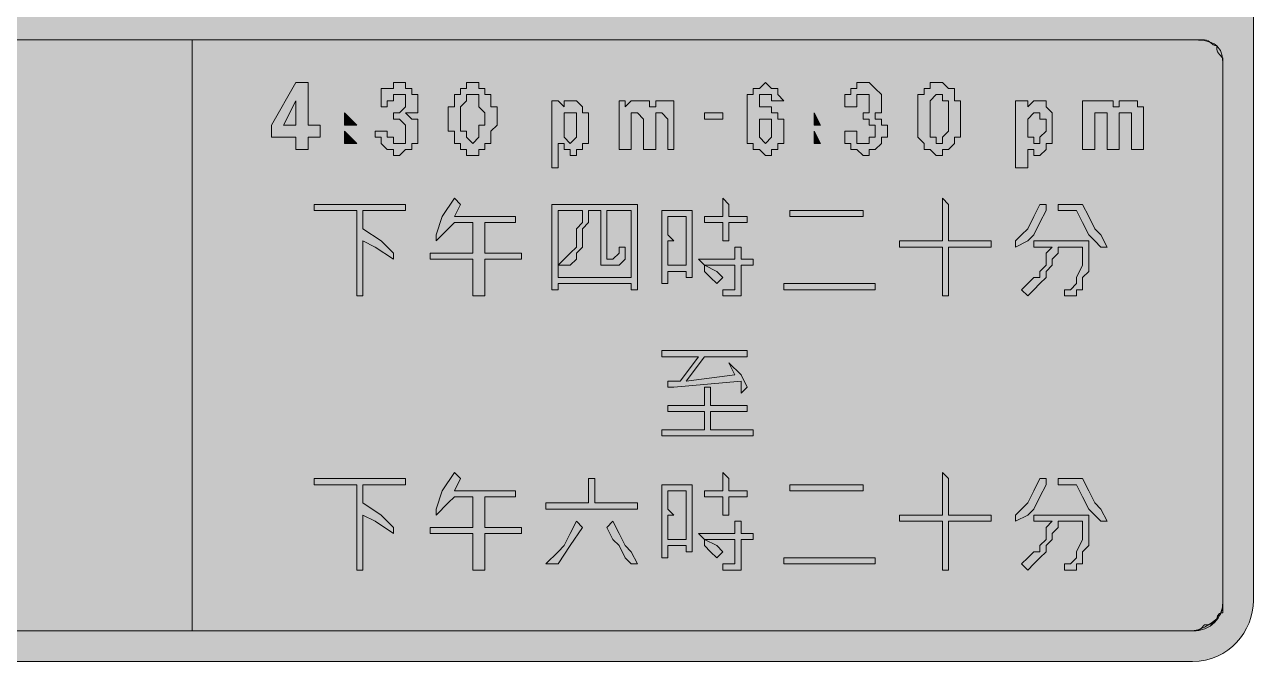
# Model space of a CAD drawing. Header units: metres. Extents: x 76 to 493, y 11 to 261.
# Drawn here: x 250.9 to 492.7, y 10.6 to 136 of the extents above; entities that cross this region are included whole.
import ezdxf

# ---------------------------------------------------------------- set-up
doc = ezdxf.new("R2010")
doc.units = ezdxf.units.M
for name, color, linetype, true_color in [('FILL_BLACK_000000', 7, 'Continuous', 0x000000), ('FILL_WHITE_FFFFFF', 7, 'Continuous', 0xffffff), ('STROKE_BLACK_000000', 7, 'Continuous', 0x000000)]:
    doc.layers.add(name, color=color, linetype=linetype, true_color=true_color)

msp = doc.modelspace()

# ---------------------------------------------------------------- hatches: boundary and pattern name
at = {"layer": 'FILL_BLACK_000000', "true_color": 0x000000}
h = msp.add_hatch(color=7, dxfattribs=at)
h.dxf.hatch_style = 1
h.paths.add_polyline_path([(483.18, 261.13), (484.3, 260.85), (485.34, 260.46), (486.33, 259.95), (487.27, 259.33), (489.09, 257.76), (489.93, 256.81), (490.67, 255.77), (491.28, 254.68), (491.79, 253.56), (492.47, 251.35), (492.63, 250.31), (492.69, 249.36), (492.69, 22.56), (492.63, 21.44), (492.47, 20.32), (492.2, 19.22), (491.83, 18.15), (491.36, 17.12), (490.79, 16.13), (490.13, 15.19), (489.39, 14.31), (488.56, 13.5), (487.65, 12.77), (486.66, 12.13), (485.6, 11.59), (484.47, 11.15), (483.27, 10.83), (482.01, 10.63), (480.69, 10.56), (87.09, 10.56), (86.14, 10.62), (85.12, 10.78), (84.07, 11.07), (83.04, 11.46), (82.06, 11.97), (81.18, 12.58), (80.45, 13.32), (79.89, 14.16), (79.05, 15.11), (78.31, 16.15), (77.7, 17.24), (77.19, 18.36), (76.51, 20.57), (76.35, 21.61), (76.29, 22.56), (76.29, 249.36), (76.35, 250.31), (76.51, 251.35), (77.19, 253.56), (77.7, 254.68), (78.31, 255.77), (79.05, 256.81), (79.89, 257.76), (80.45, 258.6), (81.18, 259.33), (82.06, 259.95), (83.04, 260.46), (84.07, 260.85), (85.12, 261.13), (86.14, 261.3), (87.09, 261.36), (480.69, 261.36), (481.99, 261.3), (483.18, 261.13)])
h.paths.add_polyline_path([(82.44, 20.76), (82.8, 19.86), (83.49, 18.96), (85.29, 17.31), (86.19, 16.77), (87.09, 16.56), (480.69, 16.56), (481.78, 16.77), (483.09, 17.31), (484.4, 18.08), (485.49, 18.96), (486.18, 19.86), (486.54, 20.76), (486.67, 21.66), (486.69, 22.56), (486.69, 126.96), (486.69, 129.36), (486, 130.07), (485.64, 130.56), (485.51, 131.05), (485.49, 131.76), (485.09, 131.81), (484.78, 131.95), (484.29, 132.36), (483.8, 132.77), (483.49, 132.91), (483.09, 132.96), (480.69, 132.96), (87.09, 132.96), (86.19, 132.94), (85.29, 132.81), (84.39, 132.45), (83.49, 131.76), (82.8, 130.84), (82.44, 129.81), (82.31, 128.55), (82.29, 126.96), (82.29, 22.56), (82.31, 21.66), (82.44, 20.76)], flags=16)
h.paths.add_polyline_path([(483.8, 139.65), (484.29, 140.01), (484.78, 140.14), (485.49, 140.16), (485.89, 140.66), (486.18, 141.25), (486.54, 142.56), (486.69, 144.96), (486.69, 249.36), (486.58, 250.65), (486.26, 251.82), (485.74, 252.84), (485.04, 253.71), (484.17, 254.41), (483.15, 254.93), (481.98, 255.25), (480.69, 255.36), (87.09, 255.36), (86.19, 255.34), (85.29, 255.21), (84.39, 254.85), (83.49, 254.16), (83.09, 253.66), (82.8, 253.07), (82.44, 251.76), (82.29, 249.36), (82.29, 144.96), (82.29, 142.56), (82.44, 141.81), (82.8, 141.04), (83.49, 140.16), (84.39, 139.47), (85.29, 139.11), (86.19, 138.98), (87.09, 138.96), (480.69, 138.96), (483.09, 138.96), (483.8, 139.65)], flags=16)
h = msp.add_hatch(color=7, dxfattribs=at)
h.dxf.hatch_style = 1
h.paths.add_polyline_path([(480.69, 132.96), (483.09, 132.81), (484.4, 132.45), (484.99, 132.16), (485.49, 131.76), (486.18, 130.84), (486.54, 129.81), (486.67, 128.55), (486.69, 126.96), (486.69, 22.56), (486.69, 20.16), (486.29, 20.11), (486, 19.97), (485.64, 19.56), (485.49, 18.96), (484.78, 18.27), (484.29, 17.91), (483.8, 17.78), (483.09, 17.76), (482.38, 17.07), (481.89, 16.71), (481.4, 16.58), (480.69, 16.56), (283.89, 16.56), (283.89, 132.96), (480.69, 132.96)])
at = {"layer": 'FILL_WHITE_FFFFFF', "true_color": 0xffffff}
h = msp.add_hatch(color=7, dxfattribs=at)
h.dxf.hatch_style = 1
h.paths.add_polyline_path([(283.89, 16.56), (87.09, 16.56), (86.19, 16.77), (85.29, 17.31), (83.49, 18.96), (82.8, 19.86), (82.44, 20.76), (82.31, 21.66), (82.29, 22.56), (82.29, 126.96), (82.31, 128.55), (82.44, 129.81), (82.8, 130.84), (83.49, 131.76), (84.24, 132.36), (85.01, 132.77), (85.89, 132.96), (87.09, 132.96), (283.89, 132.96), (283.89, 16.56)])
h = msp.add_hatch(color=7, dxfattribs=at)
h.dxf.hatch_style = 1
h.paths.add_polyline_path([(304.29, 124.56), (306.69, 124.56), (306.69, 116.16), (309.09, 116.16), (309.09, 113.76), (306.69, 113.76), (306.69, 111.36), (304.29, 111.36), (304.29, 113.76), (299.49, 113.76), (299.49, 116.16), (304.29, 124.56)])
h.paths.add_polyline_path([(304.29, 116.16), (304.29, 120.96), (301.89, 116.16), (304.29, 116.16)], flags=16)
h = msp.add_hatch(color=7, dxfattribs=at)
h.dxf.hatch_style = 1
h.paths.add_polyline_path([(322.29, 114.96), (322.29, 113.76), (323.49, 113.76), (323.49, 112.56), (324.69, 112.56), (325.89, 112.56), (325.89, 113.76), (325.89, 114.96), (325.89, 116.16), (324.69, 117.36), (323.49, 117.36), (323.49, 118.56), (324.69, 118.56), (325.89, 119.76), (325.89, 120.96), (325.89, 122.16), (324.69, 122.16), (323.49, 122.16), (323.49, 120.96), (322.29, 120.96), (322.29, 119.76), (321.09, 119.76), (321.09, 120.96), (321.09, 122.16), (321.09, 123.36), (322.29, 123.36), (323.49, 123.36), (323.49, 124.56), (324.69, 124.56), (325.89, 124.56), (325.89, 123.36), (327.09, 123.36), (327.09, 122.16), (328.29, 122.16), (328.29, 120.96), (328.29, 119.76), (328.29, 118.56), (327.09, 118.56), (325.89, 118.56), (327.09, 117.36), (328.29, 117.36), (328.29, 116.16), (328.29, 114.96), (328.29, 113.76), (328.29, 112.56), (327.09, 112.56), (327.09, 111.36), (325.89, 111.36), (324.69, 110.16), (323.49, 110.16), (323.49, 111.36), (322.29, 111.36), (321.09, 112.56), (321.09, 113.76), (319.89, 113.76), (319.89, 114.96), (322.29, 114.96)])
h = msp.add_hatch(color=7, dxfattribs=at)
h.dxf.hatch_style = 1
h.paths.add_polyline_path([(334.29, 118.56), (334.29, 119.76), (335.49, 119.76), (335.49, 120.96), (335.49, 122.16), (336.69, 122.16), (336.69, 123.36), (337.89, 123.36), (337.89, 124.56), (339.09, 124.56), (340.29, 124.56), (340.29, 123.36), (341.49, 123.36), (341.49, 122.16), (342.69, 122.16), (342.69, 120.96), (342.69, 119.76), (343.89, 119.76), (343.89, 118.56), (343.89, 117.36), (343.89, 116.16), (342.69, 114.96), (342.69, 113.76), (342.69, 112.56), (341.49, 112.56), (341.49, 111.36), (340.29, 111.36), (340.29, 110.16), (339.09, 110.16), (337.89, 110.16), (337.89, 111.36), (336.69, 111.36), (336.69, 112.56), (335.49, 112.56), (335.49, 113.76), (335.49, 114.96), (334.29, 114.96), (334.29, 116.16), (334.29, 117.36), (334.29, 118.56)])
h.paths.add_polyline_path([(336.69, 116.16), (336.69, 114.96), (337.89, 114.96), (337.89, 113.76), (339.09, 112.56), (340.29, 113.76), (340.29, 114.96), (340.29, 116.16), (341.49, 116.16), (341.49, 117.36), (341.49, 118.56), (340.29, 119.76), (340.29, 120.96), (340.29, 122.16), (339.09, 122.16), (337.89, 122.16), (337.89, 120.96), (336.69, 119.76), (336.69, 118.56), (336.69, 117.36), (336.69, 116.16)], flags=16)
h = msp.add_hatch(color=7, dxfattribs=at)
h.dxf.hatch_style = 1
h.paths.add_polyline_path([(397.89, 118.56), (399.09, 118.56), (399.09, 117.36), (400.29, 117.36), (400.29, 116.16), (400.29, 114.96), (400.29, 113.76), (400.29, 112.56), (399.09, 112.56), (399.09, 111.36), (397.89, 111.36), (397.89, 110.16), (396.69, 110.16), (395.49, 111.36), (394.29, 111.36), (394.29, 112.56), (393.09, 112.56), (393.09, 113.76), (393.09, 114.96), (393.09, 116.16), (393.09, 117.36), (393.09, 118.56), (393.09, 119.76), (393.09, 120.96), (393.09, 122.16), (394.29, 122.16), (394.29, 123.36), (395.49, 123.36), (396.69, 124.56), (397.89, 123.36), (399.09, 123.36), (399.09, 122.16), (400.29, 120.96), (397.89, 120.96), (397.89, 122.16), (396.69, 122.16), (395.49, 122.16), (395.49, 120.96), (395.49, 119.76), (396.69, 119.76), (397.89, 119.76), (397.89, 118.56)])
h.paths.add_polyline_path([(396.69, 112.56), (397.89, 113.76), (397.89, 114.96), (397.89, 116.16), (397.89, 117.36), (396.69, 117.36), (395.49, 117.36), (395.49, 116.16), (395.49, 114.96), (395.49, 113.76), (396.69, 112.56)], flags=16)
h = msp.add_hatch(color=7, dxfattribs=at)
h.dxf.hatch_style = 1
h.paths.add_polyline_path([(412.29, 113.76), (412.29, 114.96), (414.69, 114.96), (414.69, 113.76), (414.69, 112.56), (415.89, 112.56), (417.09, 112.56), (417.09, 113.76), (418.29, 113.76), (418.29, 114.96), (418.29, 116.16), (417.09, 116.16), (417.09, 117.36), (415.89, 117.36), (415.89, 118.56), (417.09, 118.56), (417.09, 119.76), (417.09, 120.96), (417.09, 122.16), (415.89, 122.16), (414.69, 122.16), (414.69, 120.96), (414.69, 119.76), (412.29, 119.76), (412.29, 120.96), (412.29, 122.16), (413.49, 122.16), (413.49, 123.36), (414.69, 123.36), (414.69, 124.56), (415.89, 124.56), (417.09, 124.56), (418.29, 123.36), (419.49, 122.16), (419.49, 120.96), (419.49, 119.76), (419.49, 118.56), (418.29, 118.56), (418.29, 117.36), (419.49, 117.36), (419.49, 116.16), (420.69, 116.16), (420.69, 114.96), (420.69, 113.76), (419.49, 113.76), (419.49, 112.56), (418.29, 111.36), (417.09, 111.36), (417.09, 110.16), (415.89, 110.16), (414.69, 111.36), (413.49, 111.36), (413.49, 112.56), (412.29, 112.56), (412.29, 113.76)])
h = msp.add_hatch(color=7, dxfattribs=at)
h.dxf.hatch_style = 1
h.paths.add_polyline_path([(426.69, 118.56), (426.69, 119.76), (426.69, 120.96), (426.69, 122.16), (427.89, 122.16), (427.89, 123.36), (429.09, 123.36), (429.09, 124.56), (430.29, 124.56), (431.49, 124.56), (432.69, 123.36), (433.89, 123.36), (433.89, 122.16), (433.89, 120.96), (435.09, 120.96), (435.09, 119.76), (435.09, 118.56), (435.09, 117.36), (435.09, 116.16), (435.09, 114.96), (435.09, 113.76), (433.89, 113.76), (433.89, 112.56), (432.69, 111.36), (431.49, 111.36), (431.49, 110.16), (430.29, 110.16), (429.09, 111.36), (427.89, 111.36), (427.89, 112.56), (426.69, 113.76), (426.69, 114.96), (426.69, 116.16), (426.69, 117.36), (426.69, 118.56)])
h.paths.add_polyline_path([(429.09, 116.16), (429.09, 114.96), (429.09, 113.76), (430.29, 113.76), (430.29, 112.56), (431.49, 112.56), (431.49, 113.76), (432.69, 114.96), (432.69, 116.16), (432.69, 117.36), (432.69, 118.56), (432.69, 119.76), (432.69, 120.96), (431.49, 120.96), (431.49, 122.16), (430.29, 122.16), (429.09, 120.96), (429.09, 119.76), (429.09, 118.56), (429.09, 117.36), (429.09, 116.16)], flags=16)
h = msp.add_hatch(color=7, dxfattribs=at)
h.dxf.hatch_style = 1
h.paths.add_polyline_path([(355.89, 120.96), (357.09, 119.76), (357.09, 120.96), (358.29, 120.96), (359.49, 120.96), (360.69, 119.76), (360.69, 118.56), (361.89, 118.56), (361.89, 117.36), (361.89, 116.16), (361.89, 114.96), (361.89, 113.76), (361.89, 112.56), (360.69, 112.56), (360.69, 111.36), (359.49, 111.36), (359.49, 110.16), (358.29, 110.16), (358.29, 111.36), (357.09, 111.36), (357.09, 112.56), (355.89, 112.56), (355.89, 107.76), (354.69, 107.76), (354.69, 120.96), (355.89, 120.96)])
h.paths.add_polyline_path([(359.49, 114.96), (359.49, 116.16), (359.49, 117.36), (359.49, 118.56), (358.29, 118.56), (357.09, 118.56), (357.09, 117.36), (357.09, 116.16), (357.09, 114.96), (357.09, 113.76), (358.29, 112.56), (359.49, 113.76), (359.49, 114.96)], flags=16)
h = msp.add_hatch(color=7, dxfattribs=at)
h.dxf.hatch_style = 1
h.paths.add_polyline_path([(370.29, 111.36), (367.89, 111.36), (367.89, 120.96), (369.09, 120.96), (369.09, 119.76), (370.29, 120.96), (371.49, 120.96), (372.69, 120.96), (373.89, 120.96), (373.89, 119.76), (375.09, 119.76), (375.09, 120.96), (376.29, 120.96), (377.49, 120.96), (378.69, 120.96), (378.69, 119.76), (378.69, 118.56), (378.69, 117.36), (378.69, 111.36), (377.49, 111.36), (377.49, 116.16), (377.49, 117.36), (376.29, 118.56), (375.09, 118.56), (375.09, 117.36), (375.09, 111.36), (372.69, 111.36), (372.69, 116.16), (372.69, 117.36), (371.49, 118.56), (370.29, 118.56), (370.29, 117.36), (370.29, 116.16), (370.29, 111.36)])
h = msp.add_hatch(color=7, dxfattribs=at)
h.dxf.hatch_style = 1
h.paths.add_polyline_path([(448.29, 119.76), (449.49, 120.96), (450.69, 120.96), (451.89, 120.96), (451.89, 119.76), (453.09, 118.56), (453.09, 117.36), (453.09, 116.16), (453.09, 114.96), (453.09, 113.76), (453.09, 112.56), (451.89, 112.56), (451.89, 111.36), (450.69, 110.16), (449.49, 110.16), (449.49, 111.36), (448.29, 111.36), (448.29, 107.76), (445.89, 107.76), (445.89, 120.96), (448.29, 120.96), (448.29, 119.76)])
h.paths.add_polyline_path([(450.69, 113.76), (451.89, 114.96), (451.89, 116.16), (451.89, 117.36), (450.69, 117.36), (450.69, 118.56), (449.49, 118.56), (448.29, 117.36), (448.29, 116.16), (448.29, 114.96), (448.29, 113.76), (449.49, 113.76), (449.49, 112.56), (450.69, 112.56), (450.69, 113.76)], flags=16)
h = msp.add_hatch(color=7, dxfattribs=at)
h.dxf.hatch_style = 1
h.paths.add_polyline_path([(463.89, 120.96), (465.09, 120.96), (465.09, 119.76), (466.29, 119.76), (466.29, 120.96), (467.49, 120.96), (468.69, 120.96), (469.89, 120.96), (469.89, 119.76), (471.09, 119.76), (471.09, 118.56), (471.09, 117.36), (471.09, 111.36), (468.69, 111.36), (468.69, 116.16), (468.69, 117.36), (468.69, 118.56), (467.49, 118.56), (466.29, 118.56), (466.29, 117.36), (466.29, 111.36), (463.89, 111.36), (463.89, 116.16), (463.89, 117.36), (463.89, 118.56), (462.69, 118.56), (461.49, 118.56), (461.49, 117.36), (461.49, 116.16), (461.49, 111.36), (459.09, 111.36), (459.09, 120.96), (461.49, 120.96), (462.69, 120.96), (463.89, 120.96)])
h = msp.add_hatch(color=7, dxfattribs=at)
h.dxf.hatch_style = 1
h.paths.add_polyline_path([(313.89, 118.56), (316.29, 116.16), (313.89, 116.16), (313.89, 118.56)])
h = msp.add_hatch(color=7, dxfattribs=at)
h.dxf.hatch_style = 1
h.paths.add_polyline_path([(388.29, 118.56), (388.29, 117.36), (384.69, 117.36), (384.69, 118.56), (388.29, 118.56)])
h = msp.add_hatch(color=7, dxfattribs=at)
h.dxf.hatch_style = 1
h.paths.add_polyline_path([(406.29, 118.56), (407.49, 116.16), (406.29, 116.16), (406.29, 118.56)])
h = msp.add_hatch(color=7, dxfattribs=at)
h.dxf.hatch_style = 1
h.paths.add_polyline_path([(313.89, 114.96), (316.29, 112.56), (313.89, 112.56), (313.89, 114.96)])
h = msp.add_hatch(color=7, dxfattribs=at)
h.dxf.hatch_style = 1
h.paths.add_polyline_path([(406.29, 114.96), (407.49, 112.56), (406.29, 112.56), (406.29, 114.96)])
h = msp.add_hatch(color=7, dxfattribs=at)
h.dxf.hatch_style = 1
h.paths.add_polyline_path([(330.69, 89.76), (330.69, 90.96), (339.09, 90.96), (339.09, 96.96), (335.49, 96.96), (334.29, 95.76), (331.89, 93.36), (331.89, 94.56), (333.09, 98.16), (335.49, 101.76), (336.69, 100.56), (335.49, 98.16), (347.49, 98.16), (347.49, 96.96), (341.49, 96.96), (341.49, 90.96), (348.69, 90.96), (348.69, 89.76), (341.49, 89.76), (341.49, 82.56), (339.09, 82.56), (339.09, 89.76), (330.69, 89.76)])
h = msp.add_hatch(color=7, dxfattribs=at)
h.dxf.hatch_style = 1
h.paths.add_polyline_path([(389.49, 93.36), (388.29, 93.36), (388.29, 94.56), (388.29, 96.96), (384.69, 96.96), (384.69, 98.16), (388.29, 98.16), (388.29, 100.56), (388.29, 101.76), (389.49, 100.56), (389.49, 98.16), (393.09, 98.16), (393.09, 96.96), (389.49, 96.96), (389.49, 94.56), (389.49, 93.36)])
h = msp.add_hatch(color=7, dxfattribs=at)
h.dxf.hatch_style = 1
h.paths.add_polyline_path([(423.09, 93.36), (431.49, 93.36), (431.49, 101.76), (432.69, 100.56), (432.69, 93.36), (441.09, 93.36), (441.09, 92.16), (432.69, 92.16), (432.69, 82.56), (431.49, 82.56), (431.49, 92.16), (423.09, 92.16), (423.09, 93.36)])
h = msp.add_hatch(color=7, dxfattribs=at)
h.dxf.hatch_style = 1
h.paths.add_polyline_path([(307.89, 99.36), (307.89, 100.56), (325.89, 100.56), (325.89, 99.36), (317.49, 99.36), (317.49, 95.76), (321.09, 93.36), (323.49, 90.96), (323.49, 89.76), (319.89, 92.16), (317.49, 93.36), (317.49, 82.56), (316.29, 82.56), (316.29, 99.36), (307.89, 99.36)])
h = msp.add_hatch(color=7, dxfattribs=at)
h.dxf.hatch_style = 1
h.paths.add_polyline_path([(355.89, 84.96), (355.89, 83.76), (354.69, 83.76), (354.69, 100.56), (371.49, 100.56), (371.49, 83.76), (370.29, 83.76), (370.29, 84.96), (355.89, 84.96)])
h.paths.add_polyline_path([(370.29, 86.16), (370.29, 99.36), (365.49, 99.36), (365.49, 89.76), (366.69, 89.76), (367.89, 90.96), (367.89, 92.16), (369.09, 92.16), (369.09, 89.76), (367.89, 88.56), (364.29, 88.56), (364.29, 89.76), (364.29, 99.36), (361.89, 99.36), (361.89, 96.96), (360.69, 95.76), (360.69, 93.36), (360.69, 92.16), (359.49, 90.96), (359.49, 89.76), (358.29, 88.56), (357.09, 88.56), (355.89, 88.56), (355.89, 86.16), (370.29, 86.16)], flags=16)
h.paths.add_polyline_path([(357.09, 89.76), (358.29, 90.96), (359.49, 92.16), (359.49, 94.56), (359.49, 95.76), (360.69, 96.96), (360.69, 99.36), (355.89, 99.36), (355.89, 88.56), (357.09, 89.76)], flags=16)
h = msp.add_hatch(color=7, dxfattribs=at)
h.dxf.hatch_style = 1
h.paths.add_polyline_path([(377.49, 99.36), (382.29, 99.36), (382.29, 86.16), (381.09, 86.16), (381.09, 87.36), (378.69, 87.36), (377.49, 87.36), (377.49, 84.96), (376.29, 84.96), (376.29, 99.36), (377.49, 99.36)])
h.paths.add_polyline_path([(378.69, 88.56), (381.09, 88.56), (381.09, 93.36), (381.09, 94.56), (381.09, 98.16), (378.69, 98.16), (377.49, 98.16), (377.49, 94.56), (378.69, 93.36), (377.49, 93.36), (377.49, 88.56), (378.69, 88.56)], flags=16)
h = msp.add_hatch(color=7, dxfattribs=at)
h.dxf.hatch_style = 1
h.paths.add_polyline_path([(401.49, 98.16), (401.49, 99.36), (415.89, 99.36), (415.89, 98.16), (401.49, 98.16)])
h = msp.add_hatch(color=7, dxfattribs=at)
h.dxf.hatch_style = 1
h.paths.add_polyline_path([(451.89, 100.56), (451.89, 99.36), (450.69, 96.96), (449.49, 94.56), (448.29, 93.36), (445.89, 92.16), (445.89, 93.36), (447.09, 94.56), (448.29, 95.76), (449.49, 98.16), (450.69, 100.56), (451.89, 100.56)])
h = msp.add_hatch(color=7, dxfattribs=at)
h.dxf.hatch_style = 1
h.paths.add_polyline_path([(454.29, 99.36), (454.29, 100.56), (459.09, 100.56), (460.29, 98.16), (461.49, 95.76), (462.69, 94.56), (463.89, 92.16), (462.69, 92.16), (461.49, 93.36), (460.29, 94.56), (459.09, 96.96), (457.89, 99.36), (454.29, 99.36)])
h = msp.add_hatch(color=7, dxfattribs=at)
h.dxf.hatch_style = 1
h.paths.add_polyline_path([(390.69, 82.56), (389.49, 82.56), (388.29, 82.56), (388.29, 83.76), (390.69, 83.76), (390.69, 88.56), (384.69, 88.56), (383.49, 89.76), (384.69, 89.76), (390.69, 89.76), (390.69, 92.16), (391.89, 92.16), (391.89, 89.76), (394.29, 89.76), (394.29, 88.56), (391.89, 88.56), (391.89, 83.76), (391.89, 82.56), (390.69, 82.56)])
h = msp.add_hatch(color=7, dxfattribs=at)
h.dxf.hatch_style = 1
h.paths.add_polyline_path([(447.09, 83.76), (448.29, 84.96), (449.49, 86.16), (450.69, 86.16), (450.69, 87.36), (451.89, 88.56), (451.89, 89.76), (451.89, 90.96), (453.09, 92.16), (449.49, 92.16), (449.49, 93.36), (460.29, 93.36), (460.29, 87.36), (459.09, 86.16), (459.09, 83.76), (457.89, 83.76), (457.89, 82.56), (455.49, 82.56), (455.49, 83.76), (456.69, 83.76), (457.89, 84.96), (457.89, 86.16), (459.09, 88.56), (459.09, 92.16), (454.29, 92.16), (454.29, 90.96), (453.09, 89.76), (453.09, 88.56), (451.89, 87.36), (451.89, 86.16), (450.69, 84.96), (449.49, 83.76), (448.29, 82.56), (447.09, 83.76)])
h = msp.add_hatch(color=7, dxfattribs=at)
h.dxf.hatch_style = 1
h.paths.add_polyline_path([(384.69, 87.36), (384.69, 88.56), (387.09, 87.36), (388.29, 86.16), (387.09, 84.96), (385.89, 86.16), (384.69, 87.36)])
h = msp.add_hatch(color=7, dxfattribs=at)
h.dxf.hatch_style = 1
h.paths.add_polyline_path([(400.29, 84.96), (418.29, 84.96), (418.29, 83.76), (400.29, 83.76), (400.29, 84.96)])
h = msp.add_hatch(color=7, dxfattribs=at)
h.dxf.hatch_style = 1
h.paths.add_polyline_path([(379.89, 65.76), (383.49, 70.56), (376.29, 70.56), (376.29, 71.76), (393.09, 71.76), (393.09, 70.56), (384.69, 70.56), (381.09, 65.76), (390.69, 66.96), (389.49, 69.36), (391.89, 66.96), (393.09, 64.56), (391.89, 63.36), (391.89, 65.76), (378.69, 64.56), (377.49, 64.56), (377.49, 65.76), (379.89, 65.76)])
h = msp.add_hatch(color=7, dxfattribs=at)
h.dxf.hatch_style = 1
h.paths.add_polyline_path([(393.09, 60.96), (393.09, 59.76), (385.89, 59.76), (385.89, 56.16), (394.29, 56.16), (394.29, 54.96), (376.29, 54.96), (376.29, 56.16), (384.69, 56.16), (384.69, 59.76), (377.49, 59.76), (377.49, 60.96), (384.69, 60.96), (384.69, 64.56), (385.89, 64.56), (385.89, 63.36), (385.89, 60.96), (393.09, 60.96)])
h = msp.add_hatch(color=7, dxfattribs=at)
h.dxf.hatch_style = 1
h.paths.add_polyline_path([(316.29, 28.56), (316.29, 45.36), (307.89, 45.36), (307.89, 46.56), (325.89, 46.56), (325.89, 45.36), (317.49, 45.36), (317.49, 41.76), (321.09, 39.36), (323.49, 36.96), (323.49, 35.76), (319.89, 38.16), (317.49, 39.36), (317.49, 28.56), (316.29, 28.56)])
h = msp.add_hatch(color=7, dxfattribs=at)
h.dxf.hatch_style = 1
h.paths.add_polyline_path([(339.09, 36.96), (339.09, 42.96), (335.49, 42.96), (334.29, 41.76), (331.89, 39.36), (331.89, 40.56), (333.09, 44.16), (335.49, 47.76), (336.69, 46.56), (335.49, 44.16), (347.49, 44.16), (347.49, 42.96), (341.49, 42.96), (341.49, 36.96), (348.69, 36.96), (348.69, 35.76), (341.49, 35.76), (341.49, 28.56), (339.09, 28.56), (339.09, 35.76), (330.69, 35.76), (330.69, 36.96), (339.09, 36.96)])
h = msp.add_hatch(color=7, dxfattribs=at)
h.dxf.hatch_style = 1
h.paths.add_polyline_path([(371.49, 41.76), (371.49, 40.56), (353.49, 40.56), (353.49, 41.76), (361.89, 41.76), (361.89, 46.56), (363.09, 46.56), (363.09, 45.36), (363.09, 41.76), (371.49, 41.76)])
h = msp.add_hatch(color=7, dxfattribs=at)
h.dxf.hatch_style = 1
h.paths.add_polyline_path([(389.49, 40.56), (389.49, 39.36), (388.29, 39.36), (388.29, 40.56), (388.29, 42.96), (384.69, 42.96), (384.69, 44.16), (388.29, 44.16), (388.29, 46.56), (388.29, 47.76), (389.49, 46.56), (389.49, 44.16), (393.09, 44.16), (393.09, 42.96), (389.49, 42.96), (389.49, 40.56)])
h = msp.add_hatch(color=7, dxfattribs=at)
h.dxf.hatch_style = 1
h.paths.add_polyline_path([(441.09, 38.16), (432.69, 38.16), (432.69, 28.56), (431.49, 28.56), (431.49, 38.16), (423.09, 38.16), (423.09, 39.36), (431.49, 39.36), (431.49, 47.76), (432.69, 46.56), (432.69, 39.36), (441.09, 39.36), (441.09, 38.16)])
h = msp.add_hatch(color=7, dxfattribs=at)
h.dxf.hatch_style = 1
h.paths.add_polyline_path([(449.49, 44.16), (450.69, 46.56), (451.89, 46.56), (451.89, 45.36), (450.69, 42.96), (449.49, 40.56), (448.29, 39.36), (445.89, 38.16), (445.89, 39.36), (447.09, 40.56), (448.29, 41.76), (449.49, 44.16)])
h = msp.add_hatch(color=7, dxfattribs=at)
h.dxf.hatch_style = 1
h.paths.add_polyline_path([(457.89, 45.36), (454.29, 45.36), (454.29, 46.56), (459.09, 46.56), (460.29, 44.16), (461.49, 41.76), (462.69, 40.56), (463.89, 38.16), (462.69, 38.16), (461.49, 39.36), (460.29, 40.56), (459.09, 42.96), (457.89, 45.36)])
h = msp.add_hatch(color=7, dxfattribs=at)
h.dxf.hatch_style = 1
h.paths.add_polyline_path([(377.49, 45.36), (382.29, 45.36), (382.29, 32.16), (381.09, 32.16), (381.09, 33.36), (378.69, 33.36), (377.49, 33.36), (377.49, 30.96), (376.29, 30.96), (376.29, 45.36), (377.49, 45.36)])
h.paths.add_polyline_path([(378.69, 34.56), (381.09, 34.56), (381.09, 39.36), (381.09, 40.56), (381.09, 44.16), (378.69, 44.16), (377.49, 44.16), (377.49, 40.56), (378.69, 39.36), (377.49, 39.36), (377.49, 34.56), (378.69, 34.56)], flags=16)
h = msp.add_hatch(color=7, dxfattribs=at)
h.dxf.hatch_style = 1
h.paths.add_polyline_path([(401.49, 45.36), (415.89, 45.36), (415.89, 44.16), (401.49, 44.16), (401.49, 45.36)])
h = msp.add_hatch(color=7, dxfattribs=at)
h.dxf.hatch_style = 1
h.paths.add_polyline_path([(459.09, 38.16), (454.29, 38.16), (454.29, 36.96), (453.09, 35.76), (453.09, 34.56), (451.89, 33.36), (451.89, 32.16), (450.69, 30.96), (449.49, 29.76), (448.29, 28.56), (447.09, 29.76), (448.29, 30.96), (449.49, 32.16), (450.69, 32.16), (450.69, 33.36), (451.89, 34.56), (451.89, 35.76), (451.89, 36.96), (453.09, 38.16), (449.49, 38.16), (449.49, 39.36), (460.29, 39.36), (460.29, 33.36), (459.09, 32.16), (459.09, 29.76), (457.89, 29.76), (457.89, 28.56), (455.49, 28.56), (455.49, 29.76), (456.69, 29.76), (457.89, 30.96), (457.89, 32.16), (459.09, 34.56), (459.09, 38.16)])
h = msp.add_hatch(color=7, dxfattribs=at)
h.dxf.hatch_style = 1
h.paths.add_polyline_path([(359.49, 38.16), (360.69, 36.96), (358.29, 33.36), (355.89, 29.76), (354.69, 29.76), (353.49, 29.76), (355.89, 32.16), (357.09, 33.36), (358.29, 35.76), (359.49, 38.16)])
h = msp.add_hatch(color=7, dxfattribs=at)
h.dxf.hatch_style = 1
h.paths.add_polyline_path([(366.69, 34.56), (365.49, 36.96), (366.69, 38.16), (367.89, 35.76), (369.09, 33.36), (370.29, 32.16), (371.49, 29.76), (370.29, 29.76), (369.09, 30.96), (367.89, 33.36), (366.69, 34.56)])
h = msp.add_hatch(color=7, dxfattribs=at)
h.dxf.hatch_style = 1
h.paths.add_polyline_path([(388.29, 28.56), (388.29, 29.76), (390.69, 29.76), (390.69, 34.56), (384.69, 34.56), (383.49, 35.76), (384.69, 35.76), (390.69, 35.76), (390.69, 38.16), (391.89, 38.16), (391.89, 36.96), (391.89, 35.76), (394.29, 35.76), (394.29, 34.56), (391.89, 34.56), (391.89, 29.76), (391.89, 28.56), (390.69, 28.56), (389.49, 28.56), (388.29, 28.56)])
h = msp.add_hatch(color=7, dxfattribs=at)
h.dxf.hatch_style = 1
h.paths.add_polyline_path([(384.69, 34.56), (387.09, 33.36), (388.29, 32.16), (387.09, 30.96), (385.89, 32.16), (384.69, 33.36), (384.69, 34.56)])
h = msp.add_hatch(color=7, dxfattribs=at)
h.dxf.hatch_style = 1
h.paths.add_polyline_path([(400.29, 29.76), (400.29, 30.96), (418.29, 30.96), (418.29, 29.76), (400.29, 29.76)])

# ---------------------------------------------------------------- linework, layer by layer
at = {"layer": 'FILL_BLACK_000000', "lineweight": 0, "true_color": 0x000000}
for points in [[(492.69, 249.36), (492.69, 22.56), (492.63, 21.44), (492.47, 20.32), (492.2, 19.22), (491.83, 18.15), (491.36, 17.12), (490.79, 16.13), (490.13, 15.19), (489.39, 14.31), (488.56, 13.5), (487.65, 12.77), (486.66, 12.13), (485.6, 11.59), (484.47, 11.15), (483.27, 10.83), (482.01, 10.63), (480.69, 10.56), (87.09, 10.56)], [(87.09, 16.56), (480.69, 16.56), (481.78, 16.77), (483.09, 17.31), (484.4, 18.08), (485.49, 18.96), (486.18, 19.86), (486.54, 20.76), (486.67, 21.66), (486.69, 22.56), (486.69, 126.96), (486.69, 129.36), (486, 130.07), (485.64, 130.56), (485.51, 131.05), (485.49, 131.76), (485.09, 131.81), (484.78, 131.95), (484.29, 132.36), (483.8, 132.77), (483.49, 132.91), (483.09, 132.96), (480.69, 132.96), (87.09, 132.96)]]:
    msp.add_lwpolyline(points, dxfattribs=at)
msp.add_lwpolyline([(480.69, 132.96), (483.09, 132.81), (484.4, 132.45), (484.99, 132.16), (485.49, 131.76), (486.18, 130.84), (486.54, 129.81), (486.67, 128.55), (486.69, 126.96), (486.69, 22.56), (486.69, 20.16), (486.29, 20.11), (486, 19.97), (485.64, 19.56), (485.49, 18.96), (484.78, 18.27), (484.29, 17.91), (483.8, 17.78), (483.09, 17.76), (482.38, 17.07), (481.89, 16.71), (481.4, 16.58), (480.69, 16.56), (283.89, 16.56), (283.89, 132.96)], close=True, dxfattribs=at)
at = {"layer": 'FILL_WHITE_FFFFFF', "lineweight": 0, "true_color": 0xffffff}
for points in [[(283.89, 16.56), (87.09, 16.56), (86.19, 16.77), (85.29, 17.31), (83.49, 18.96), (82.8, 19.86), (82.44, 20.76), (82.31, 21.66), (82.29, 22.56), (82.29, 126.96), (82.31, 128.55), (82.44, 129.81), (82.8, 130.84), (83.49, 131.76), (84.24, 132.36), (85.01, 132.77), (85.89, 132.96), (87.09, 132.96), (283.89, 132.96)], [(304.29, 124.56), (306.69, 124.56), (306.69, 116.16), (309.09, 116.16), (309.09, 113.76), (306.69, 113.76), (306.69, 111.36), (304.29, 111.36), (304.29, 113.76), (299.49, 113.76), (299.49, 116.16)], [(322.29, 114.96), (322.29, 113.76), (323.49, 113.76), (323.49, 112.56), (324.69, 112.56), (325.89, 112.56), (325.89, 113.76), (325.89, 114.96), (325.89, 116.16), (324.69, 117.36), (323.49, 117.36), (323.49, 118.56), (324.69, 118.56), (325.89, 119.76), (325.89, 120.96), (325.89, 122.16), (324.69, 122.16), (323.49, 122.16), (323.49, 120.96), (322.29, 120.96), (322.29, 119.76), (321.09, 119.76), (321.09, 120.96), (321.09, 122.16), (321.09, 123.36), (322.29, 123.36), (323.49, 123.36), (323.49, 124.56), (324.69, 124.56), (325.89, 124.56), (325.89, 123.36), (327.09, 123.36), (327.09, 122.16), (328.29, 122.16), (328.29, 120.96), (328.29, 119.76), (328.29, 118.56), (327.09, 118.56), (325.89, 118.56), (327.09, 117.36), (328.29, 117.36), (328.29, 116.16), (328.29, 114.96), (328.29, 113.76), (328.29, 112.56), (327.09, 112.56), (327.09, 111.36), (325.89, 111.36), (324.69, 110.16), (323.49, 110.16), (323.49, 111.36), (322.29, 111.36), (321.09, 112.56), (321.09, 113.76), (319.89, 113.76), (319.89, 114.96)], [(334.29, 118.56), (334.29, 119.76), (335.49, 119.76), (335.49, 120.96), (335.49, 122.16), (336.69, 122.16), (336.69, 123.36), (337.89, 123.36), (337.89, 124.56), (339.09, 124.56), (340.29, 124.56), (340.29, 123.36), (341.49, 123.36), (341.49, 122.16), (342.69, 122.16), (342.69, 120.96), (342.69, 119.76), (343.89, 119.76), (343.89, 118.56), (343.89, 117.36), (343.89, 116.16), (342.69, 114.96), (342.69, 113.76), (342.69, 112.56), (341.49, 112.56), (341.49, 111.36), (340.29, 111.36), (340.29, 110.16), (339.09, 110.16), (337.89, 110.16), (337.89, 111.36), (336.69, 111.36), (336.69, 112.56), (335.49, 112.56), (335.49, 113.76), (335.49, 114.96), (334.29, 114.96), (334.29, 116.16), (334.29, 117.36)], [(397.89, 118.56), (399.09, 118.56), (399.09, 117.36), (400.29, 117.36), (400.29, 116.16), (400.29, 114.96), (400.29, 113.76), (400.29, 112.56), (399.09, 112.56), (399.09, 111.36), (397.89, 111.36), (397.89, 110.16), (396.69, 110.16), (395.49, 111.36), (394.29, 111.36), (394.29, 112.56), (393.09, 112.56), (393.09, 113.76), (393.09, 114.96), (393.09, 116.16), (393.09, 117.36), (393.09, 118.56), (393.09, 119.76), (393.09, 120.96), (393.09, 122.16), (394.29, 122.16), (394.29, 123.36), (395.49, 123.36), (396.69, 124.56), (397.89, 123.36), (399.09, 123.36), (399.09, 122.16), (400.29, 120.96), (397.89, 120.96), (397.89, 122.16), (396.69, 122.16), (395.49, 122.16), (395.49, 120.96), (395.49, 119.76), (396.69, 119.76), (397.89, 119.76)], [(412.29, 113.76), (412.29, 114.96), (414.69, 114.96), (414.69, 113.76), (414.69, 112.56), (415.89, 112.56), (417.09, 112.56), (417.09, 113.76), (418.29, 113.76), (418.29, 114.96), (418.29, 116.16), (417.09, 116.16), (417.09, 117.36), (415.89, 117.36), (415.89, 118.56), (417.09, 118.56), (417.09, 119.76), (417.09, 120.96), (417.09, 122.16), (415.89, 122.16), (414.69, 122.16), (414.69, 120.96), (414.69, 119.76), (412.29, 119.76), (412.29, 120.96), (412.29, 122.16), (413.49, 122.16), (413.49, 123.36), (414.69, 123.36), (414.69, 124.56), (415.89, 124.56), (417.09, 124.56), (418.29, 123.36), (419.49, 122.16), (419.49, 120.96), (419.49, 119.76), (419.49, 118.56), (418.29, 118.56), (418.29, 117.36), (419.49, 117.36), (419.49, 116.16), (420.69, 116.16), (420.69, 114.96), (420.69, 113.76), (419.49, 113.76), (419.49, 112.56), (418.29, 111.36), (417.09, 111.36), (417.09, 110.16), (415.89, 110.16), (414.69, 111.36), (413.49, 111.36), (413.49, 112.56), (412.29, 112.56)], [(426.69, 118.56), (426.69, 119.76), (426.69, 120.96), (426.69, 122.16), (427.89, 122.16), (427.89, 123.36), (429.09, 123.36), (429.09, 124.56), (430.29, 124.56), (431.49, 124.56), (432.69, 123.36), (433.89, 123.36), (433.89, 122.16), (433.89, 120.96), (435.09, 120.96), (435.09, 119.76), (435.09, 118.56), (435.09, 117.36), (435.09, 116.16), (435.09, 114.96), (435.09, 113.76), (433.89, 113.76), (433.89, 112.56), (432.69, 111.36), (431.49, 111.36), (431.49, 110.16), (430.29, 110.16), (429.09, 111.36), (427.89, 111.36), (427.89, 112.56), (426.69, 113.76), (426.69, 114.96), (426.69, 116.16), (426.69, 117.36)], [(304.29, 116.16), (304.29, 120.96), (301.89, 116.16)], [(336.69, 116.16), (336.69, 114.96), (337.89, 114.96), (337.89, 113.76), (339.09, 112.56), (340.29, 113.76), (340.29, 114.96), (340.29, 116.16), (341.49, 116.16), (341.49, 117.36), (341.49, 118.56), (340.29, 119.76), (340.29, 120.96), (340.29, 122.16), (339.09, 122.16), (337.89, 122.16), (337.89, 120.96), (336.69, 119.76), (336.69, 118.56), (336.69, 117.36)], [(355.89, 120.96), (357.09, 119.76), (357.09, 120.96), (358.29, 120.96), (359.49, 120.96), (360.69, 119.76), (360.69, 118.56), (361.89, 118.56), (361.89, 117.36), (361.89, 116.16), (361.89, 114.96), (361.89, 113.76), (361.89, 112.56), (360.69, 112.56), (360.69, 111.36), (359.49, 111.36), (359.49, 110.16), (358.29, 110.16), (358.29, 111.36), (357.09, 111.36), (357.09, 112.56), (355.89, 112.56), (355.89, 107.76), (354.69, 107.76), (354.69, 120.96)], [(370.29, 111.36), (367.89, 111.36), (367.89, 120.96), (369.09, 120.96), (369.09, 119.76), (370.29, 120.96), (371.49, 120.96), (372.69, 120.96), (373.89, 120.96), (373.89, 119.76), (375.09, 119.76), (375.09, 120.96), (376.29, 120.96), (377.49, 120.96), (378.69, 120.96), (378.69, 119.76), (378.69, 118.56), (378.69, 117.36), (378.69, 111.36), (377.49, 111.36), (377.49, 116.16), (377.49, 117.36), (376.29, 118.56), (375.09, 118.56), (375.09, 117.36), (375.09, 111.36), (372.69, 111.36), (372.69, 116.16), (372.69, 117.36), (371.49, 118.56), (370.29, 118.56), (370.29, 117.36), (370.29, 116.16)], [(429.09, 116.16), (429.09, 114.96), (429.09, 113.76), (430.29, 113.76), (430.29, 112.56), (431.49, 112.56), (431.49, 113.76), (432.69, 114.96), (432.69, 116.16), (432.69, 117.36), (432.69, 118.56), (432.69, 119.76), (432.69, 120.96), (431.49, 120.96), (431.49, 122.16), (430.29, 122.16), (429.09, 120.96), (429.09, 119.76), (429.09, 118.56), (429.09, 117.36)], [(448.29, 119.76), (449.49, 120.96), (450.69, 120.96), (451.89, 120.96), (451.89, 119.76), (453.09, 118.56), (453.09, 117.36), (453.09, 116.16), (453.09, 114.96), (453.09, 113.76), (453.09, 112.56), (451.89, 112.56), (451.89, 111.36), (450.69, 110.16), (449.49, 110.16), (449.49, 111.36), (448.29, 111.36), (448.29, 107.76), (445.89, 107.76), (445.89, 120.96), (448.29, 120.96)], [(463.89, 120.96), (465.09, 120.96), (465.09, 119.76), (466.29, 119.76), (466.29, 120.96), (467.49, 120.96), (468.69, 120.96), (469.89, 120.96), (469.89, 119.76), (471.09, 119.76), (471.09, 118.56), (471.09, 117.36), (471.09, 111.36), (468.69, 111.36), (468.69, 116.16), (468.69, 117.36), (468.69, 118.56), (467.49, 118.56), (466.29, 118.56), (466.29, 117.36), (466.29, 111.36), (463.89, 111.36), (463.89, 116.16), (463.89, 117.36), (463.89, 118.56), (462.69, 118.56), (461.49, 118.56), (461.49, 117.36), (461.49, 116.16), (461.49, 111.36), (459.09, 111.36), (459.09, 120.96), (461.49, 120.96), (462.69, 120.96)], [(313.89, 118.56), (316.29, 116.16), (313.89, 116.16)], [(359.49, 114.96), (359.49, 116.16), (359.49, 117.36), (359.49, 118.56), (358.29, 118.56), (357.09, 118.56), (357.09, 117.36), (357.09, 116.16), (357.09, 114.96), (357.09, 113.76), (358.29, 112.56), (359.49, 113.76)], [(388.29, 118.56), (388.29, 117.36), (384.69, 117.36), (384.69, 118.56)], [(406.29, 118.56), (407.49, 116.16), (406.29, 116.16)], [(450.69, 113.76), (451.89, 114.96), (451.89, 116.16), (451.89, 117.36), (450.69, 117.36), (450.69, 118.56), (449.49, 118.56), (448.29, 117.36), (448.29, 116.16), (448.29, 114.96), (448.29, 113.76), (449.49, 113.76), (449.49, 112.56), (450.69, 112.56)], [(396.69, 112.56), (397.89, 113.76), (397.89, 114.96), (397.89, 116.16), (397.89, 117.36), (396.69, 117.36), (395.49, 117.36), (395.49, 116.16), (395.49, 114.96), (395.49, 113.76)], [(313.89, 114.96), (316.29, 112.56), (313.89, 112.56)], [(406.29, 114.96), (407.49, 112.56), (406.29, 112.56)], [(330.69, 89.76), (330.69, 90.96), (339.09, 90.96), (339.09, 96.96), (335.49, 96.96), (334.29, 95.76), (331.89, 93.36), (331.89, 94.56), (333.09, 98.16), (335.49, 101.76), (336.69, 100.56), (335.49, 98.16), (347.49, 98.16), (347.49, 96.96), (341.49, 96.96), (341.49, 90.96), (348.69, 90.96), (348.69, 89.76), (341.49, 89.76), (341.49, 82.56), (339.09, 82.56), (339.09, 89.76)], [(389.49, 93.36), (388.29, 93.36), (388.29, 94.56), (388.29, 96.96), (384.69, 96.96), (384.69, 98.16), (388.29, 98.16), (388.29, 100.56), (388.29, 101.76), (389.49, 100.56), (389.49, 98.16), (393.09, 98.16), (393.09, 96.96), (389.49, 96.96), (389.49, 94.56)], [(423.09, 93.36), (431.49, 93.36), (431.49, 101.76), (432.69, 100.56), (432.69, 93.36), (441.09, 93.36), (441.09, 92.16), (432.69, 92.16), (432.69, 82.56), (431.49, 82.56), (431.49, 92.16), (423.09, 92.16)], [(307.89, 99.36), (307.89, 100.56), (325.89, 100.56), (325.89, 99.36), (317.49, 99.36), (317.49, 95.76), (321.09, 93.36), (323.49, 90.96), (323.49, 89.76), (319.89, 92.16), (317.49, 93.36), (317.49, 82.56), (316.29, 82.56), (316.29, 99.36)], [(355.89, 84.96), (355.89, 83.76), (354.69, 83.76), (354.69, 100.56), (371.49, 100.56), (371.49, 83.76), (370.29, 83.76), (370.29, 84.96)], [(370.29, 86.16), (370.29, 99.36), (365.49, 99.36), (365.49, 89.76), (366.69, 89.76), (367.89, 90.96), (367.89, 92.16), (369.09, 92.16), (369.09, 89.76), (367.89, 88.56), (364.29, 88.56), (364.29, 89.76), (364.29, 99.36), (361.89, 99.36), (361.89, 96.96), (360.69, 95.76), (360.69, 93.36), (360.69, 92.16), (359.49, 90.96), (359.49, 89.76), (358.29, 88.56), (357.09, 88.56), (355.89, 88.56), (355.89, 86.16)], [(357.09, 89.76), (358.29, 90.96), (359.49, 92.16), (359.49, 94.56), (359.49, 95.76), (360.69, 96.96), (360.69, 99.36), (355.89, 99.36), (355.89, 88.56)], [(377.49, 99.36), (382.29, 99.36), (382.29, 86.16), (381.09, 86.16), (381.09, 87.36), (378.69, 87.36), (377.49, 87.36), (377.49, 84.96), (376.29, 84.96), (376.29, 99.36)], [(401.49, 98.16), (401.49, 99.36), (415.89, 99.36), (415.89, 98.16)], [(451.89, 100.56), (451.89, 99.36), (450.69, 96.96), (449.49, 94.56), (448.29, 93.36), (445.89, 92.16), (445.89, 93.36), (447.09, 94.56), (448.29, 95.76), (449.49, 98.16), (450.69, 100.56)], [(454.29, 99.36), (454.29, 100.56), (459.09, 100.56), (460.29, 98.16), (461.49, 95.76), (462.69, 94.56), (463.89, 92.16), (462.69, 92.16), (461.49, 93.36), (460.29, 94.56), (459.09, 96.96), (457.89, 99.36)], [(378.69, 88.56), (381.09, 88.56), (381.09, 93.36), (381.09, 94.56), (381.09, 98.16), (378.69, 98.16), (377.49, 98.16), (377.49, 94.56), (378.69, 93.36), (377.49, 93.36), (377.49, 88.56)], [(390.69, 82.56), (389.49, 82.56), (388.29, 82.56), (388.29, 83.76), (390.69, 83.76), (390.69, 88.56), (384.69, 88.56), (383.49, 89.76), (384.69, 89.76), (390.69, 89.76), (390.69, 92.16), (391.89, 92.16), (391.89, 89.76), (394.29, 89.76), (394.29, 88.56), (391.89, 88.56), (391.89, 83.76), (391.89, 82.56)], [(447.09, 83.76), (448.29, 84.96), (449.49, 86.16), (450.69, 86.16), (450.69, 87.36), (451.89, 88.56), (451.89, 89.76), (451.89, 90.96), (453.09, 92.16), (449.49, 92.16), (449.49, 93.36), (460.29, 93.36), (460.29, 87.36), (459.09, 86.16), (459.09, 83.76), (457.89, 83.76), (457.89, 82.56), (455.49, 82.56), (455.49, 83.76), (456.69, 83.76), (457.89, 84.96), (457.89, 86.16), (459.09, 88.56), (459.09, 92.16), (454.29, 92.16), (454.29, 90.96), (453.09, 89.76), (453.09, 88.56), (451.89, 87.36), (451.89, 86.16), (450.69, 84.96), (449.49, 83.76), (448.29, 82.56)], [(384.69, 87.36), (384.69, 88.56), (387.09, 87.36), (388.29, 86.16), (387.09, 84.96), (385.89, 86.16)], [(400.29, 84.96), (418.29, 84.96), (418.29, 83.76), (400.29, 83.76)], [(379.89, 65.76), (383.49, 70.56), (376.29, 70.56), (376.29, 71.76), (393.09, 71.76), (393.09, 70.56), (384.69, 70.56), (381.09, 65.76), (390.69, 66.96), (389.49, 69.36), (391.89, 66.96), (393.09, 64.56), (391.89, 63.36), (391.89, 65.76), (378.69, 64.56), (377.49, 64.56), (377.49, 65.76)], [(393.09, 60.96), (393.09, 59.76), (385.89, 59.76), (385.89, 56.16), (394.29, 56.16), (394.29, 54.96), (376.29, 54.96), (376.29, 56.16), (384.69, 56.16), (384.69, 59.76), (377.49, 59.76), (377.49, 60.96), (384.69, 60.96), (384.69, 64.56), (385.89, 64.56), (385.89, 63.36), (385.89, 60.96)], [(316.29, 28.56), (316.29, 45.36), (307.89, 45.36), (307.89, 46.56), (325.89, 46.56), (325.89, 45.36), (317.49, 45.36), (317.49, 41.76), (321.09, 39.36), (323.49, 36.96), (323.49, 35.76), (319.89, 38.16), (317.49, 39.36), (317.49, 28.56)], [(339.09, 36.96), (339.09, 42.96), (335.49, 42.96), (334.29, 41.76), (331.89, 39.36), (331.89, 40.56), (333.09, 44.16), (335.49, 47.76), (336.69, 46.56), (335.49, 44.16), (347.49, 44.16), (347.49, 42.96), (341.49, 42.96), (341.49, 36.96), (348.69, 36.96), (348.69, 35.76), (341.49, 35.76), (341.49, 28.56), (339.09, 28.56), (339.09, 35.76), (330.69, 35.76), (330.69, 36.96)], [(371.49, 41.76), (371.49, 40.56), (353.49, 40.56), (353.49, 41.76), (361.89, 41.76), (361.89, 46.56), (363.09, 46.56), (363.09, 45.36), (363.09, 41.76)], [(389.49, 40.56), (389.49, 39.36), (388.29, 39.36), (388.29, 40.56), (388.29, 42.96), (384.69, 42.96), (384.69, 44.16), (388.29, 44.16), (388.29, 46.56), (388.29, 47.76), (389.49, 46.56), (389.49, 44.16), (393.09, 44.16), (393.09, 42.96), (389.49, 42.96)], [(441.09, 38.16), (432.69, 38.16), (432.69, 28.56), (431.49, 28.56), (431.49, 38.16), (423.09, 38.16), (423.09, 39.36), (431.49, 39.36), (431.49, 47.76), (432.69, 46.56), (432.69, 39.36), (441.09, 39.36)], [(449.49, 44.16), (450.69, 46.56), (451.89, 46.56), (451.89, 45.36), (450.69, 42.96), (449.49, 40.56), (448.29, 39.36), (445.89, 38.16), (445.89, 39.36), (447.09, 40.56), (448.29, 41.76)], [(457.89, 45.36), (454.29, 45.36), (454.29, 46.56), (459.09, 46.56), (460.29, 44.16), (461.49, 41.76), (462.69, 40.56), (463.89, 38.16), (462.69, 38.16), (461.49, 39.36), (460.29, 40.56), (459.09, 42.96)], [(377.49, 45.36), (382.29, 45.36), (382.29, 32.16), (381.09, 32.16), (381.09, 33.36), (378.69, 33.36), (377.49, 33.36), (377.49, 30.96), (376.29, 30.96), (376.29, 45.36)], [(378.69, 34.56), (381.09, 34.56), (381.09, 39.36), (381.09, 40.56), (381.09, 44.16), (378.69, 44.16), (377.49, 44.16), (377.49, 40.56), (378.69, 39.36), (377.49, 39.36), (377.49, 34.56)], [(401.49, 45.36), (415.89, 45.36), (415.89, 44.16), (401.49, 44.16)], [(459.09, 38.16), (454.29, 38.16), (454.29, 36.96), (453.09, 35.76), (453.09, 34.56), (451.89, 33.36), (451.89, 32.16), (450.69, 30.96), (449.49, 29.76), (448.29, 28.56), (447.09, 29.76), (448.29, 30.96), (449.49, 32.16), (450.69, 32.16), (450.69, 33.36), (451.89, 34.56), (451.89, 35.76), (451.89, 36.96), (453.09, 38.16), (449.49, 38.16), (449.49, 39.36), (460.29, 39.36), (460.29, 33.36), (459.09, 32.16), (459.09, 29.76), (457.89, 29.76), (457.89, 28.56), (455.49, 28.56), (455.49, 29.76), (456.69, 29.76), (457.89, 30.96), (457.89, 32.16), (459.09, 34.56)], [(359.49, 38.16), (360.69, 36.96), (358.29, 33.36), (355.89, 29.76), (354.69, 29.76), (353.49, 29.76), (355.89, 32.16), (357.09, 33.36), (358.29, 35.76)], [(366.69, 34.56), (365.49, 36.96), (366.69, 38.16), (367.89, 35.76), (369.09, 33.36), (370.29, 32.16), (371.49, 29.76), (370.29, 29.76), (369.09, 30.96), (367.89, 33.36)], [(388.29, 28.56), (388.29, 29.76), (390.69, 29.76), (390.69, 34.56), (384.69, 34.56), (383.49, 35.76), (384.69, 35.76), (390.69, 35.76), (390.69, 38.16), (391.89, 38.16), (391.89, 36.96), (391.89, 35.76), (394.29, 35.76), (394.29, 34.56), (391.89, 34.56), (391.89, 29.76), (391.89, 28.56), (390.69, 28.56), (389.49, 28.56)], [(384.69, 34.56), (387.09, 33.36), (388.29, 32.16), (387.09, 30.96), (385.89, 32.16), (384.69, 33.36)], [(400.29, 29.76), (400.29, 30.96), (418.29, 30.96), (418.29, 29.76)]]:
    msp.add_lwpolyline(points, close=True, dxfattribs=at)
at = {"layer": 'STROKE_BLACK_000000', "lineweight": 0, "true_color": 0x000000}
msp.add_lwpolyline([(486.69, 22.56), (486.58, 21.27), (486.26, 20.1), (485.74, 19.08), (485.04, 18.21), (484.17, 17.51), (483.15, 16.99), (481.98, 16.67), (480.69, 16.56)], dxfattribs=at)

doc.saveas('drawing.dxf')
